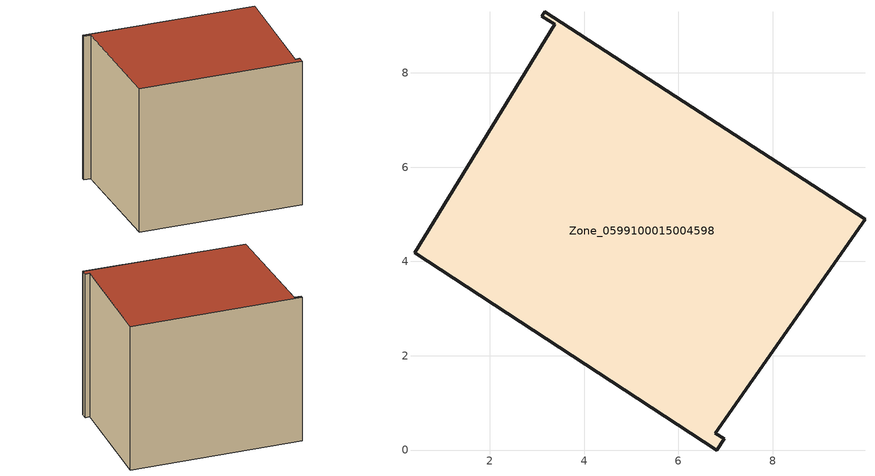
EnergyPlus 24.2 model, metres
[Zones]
Zone_0599100015004598
 floor ground (C_G): 6.81,0 0.4,4.18 3.37,9.03 3.1,9.2 3.16,9.29 9.96,4.89 6.78,0.36 6.97,0.24 z0.82
 wall outside (C_F): 0.4,4.18 6.81,0 6.97,0.24 6.78,0.36 9.96,4.89 3.16,9.29 3.1,9.2 3.37,9.03 0.4,4.18 z0.82:7.88
 roof outside (C_R): 9.96,4.89 3.16,9.29 3.1,9.2 3.37,9.03 0.4,4.18 6.81,0 6.97,0.24 6.78,0.36 z7.88
[BUILDING]
Pand.0599100015004598: North Axis=0; Terrain=City; Loads Convergence Tolerance Value=0.04; Temperature Convergence Tolerance Value=0.4; Solar Distribution=FullExterior; Maximum Number of Warmup Days=25; Minimum Number of Warmup Days=1
[Site:Location]
Rotterdam.The.Hague.AP_ZH_NLD Design_Conditions: Latitude=51.96; Longitude=4.45; Time Zone=1; Elevation=-4.5
[SITE:GROUNDTEMPERATURE:BUILDINGSURFACE]
18, 18, 18, 18, 18, 18, 18, 18, 18, 18, 18, 18
[MATERIAL] Thermal Absorptance=0.9; Solar Absorptance=0.7; Visible Absorptance=0.7
Name | Roughness | Thickness | Conductivity | Density | Specific Heat
G.TI.1965-1974 | MediumSmooth | 0.15 | 0.882353 | 540 | 1210
F.TI.1965-1974 | Rough | 0.3 | 0.697674 | 1920 | 840
R.TI.1965-1974 | MediumRough | 0.2 | 0.232558 | 1500 | 1000
[CONSTRUCTION]
C_G: G.TI.1965-1974
C_F: F.TI.1965-1974
C_R: R.TI.1965-1974
[ZONE]
Zone_0599100015004598: Type=1; Multiplier=1; Ceiling Height=Autocalculate; Volume=Autocalculate; Floor Area=autocalculate; Part of Total Floor Area=Yes
[ZONEINFILTRATION:DESIGNFLOWRATE]
Infil_Zone_0599100015004598: Zone or ZoneList or Space or SpaceList=Zone_0599100015004598; Schedule=AlwaysOn; Design Flow Rate Calculation Method=Flow/Area; Flow Rate per Floor Area=0.003; Constant Term Coefficient=1; Temperature Term Coefficient=0; Velocity Term Coefficient=0; Velocity Squared Term Coefficient=0
[HVACTEMPLATE:ZONE:IDEALLOADSAIRSYSTEM]
Zone_0599100015004598: Maximum Heating Supply Air Temperature=50; Minimum Cooling Supply Air Temperature=13; Maximum Heating Supply Air Humidity Ratio=0.0156; Minimum Cooling Supply Air Humidity Ratio=0.0077; Heating Limit=NoLimit; Cooling Limit=NoLimit; Dehumidification Control Type=ConstantSensibleHeatRatio; Cooling Sensible Heat Ratio=0.7; Dehumidification Setpoint=60; Humidification Control Type=None; Humidification Setpoint=30; Outdoor Air Method=None; Outdoor Air Flow Rate per Person=0.00944; Outdoor Air Flow Rate per Zone Floor Area=0; Outdoor Air Flow Rate per Zone=0; Demand Controlled Ventilation Type=None; Outdoor Air Economizer Type=NoEconomizer; Heat Recovery Type=None; Sensible Heat Recovery Effectiveness=0.7; Latent Heat Recovery Effectiveness=0.65
[ZONECONTROL:THERMOSTAT]
ThermostatControl_Zone_0599100015004598: Zone or ZoneList=Zone_0599100015004598; Control Type Schedule=DualSetpointControlType; Control 1=Thermostat_Zone_0599100015004598; Temperature Difference Between Cutout And Setpoint=0
[THERMOSTATSETPOINT:DUALSETPOINT]
Thermostat_Zone_0599100015004598: Heating Setpoint Temperature Schedule=HeatingSetpoint_Zone_0599100015004598; Cooling Setpoint Temperature Schedule=CoolingSetpoint_Zone_0599100015004598
[SCHEDULE:COMPACT]
HeatingSetpoint_Zone_0599100015004598: Through: 12/31, For: AllDays, Until: 24:00, 21
CoolingSetpoint_Zone_0599100015004598: Through: 12/31, For: AllDays, Until: 24:00, 24
DualSetpointControlType: Through: 12/31, For: AllDays, Until: 24:00, 4
AlwaysOn: Through: 12/31, For: AllDays, Until: 24:00, 1
